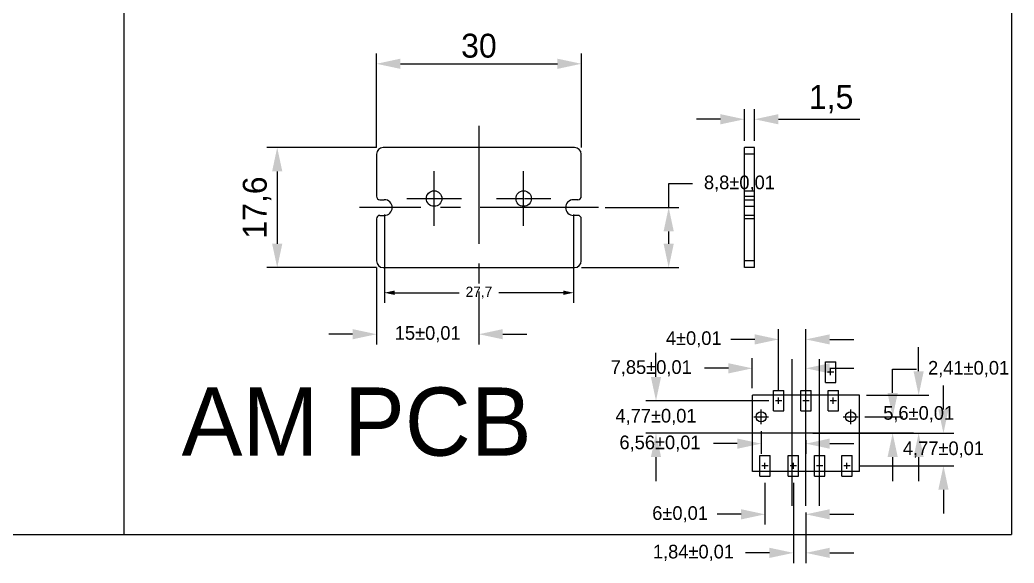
# Model space of a CAD drawing. Header units: millimetres. Extents: x 3763 to 4275, y 308 to 477.
# Drawn here: x 4019.8 to 4165.4, y 308 to 387.6 of the extents above; entities that cross this region are included whole.
import ezdxf

# ---------------------------------------------------------------- set-up
doc = ezdxf.new("R2010")
doc.units = ezdxf.units.MM
doc.header["$LTSCALE"] = 23.1
doc.header["$PDMODE"] = 3
doc.header["$PDSIZE"] = 8
doc.linetypes.add('CENTER2', pattern=[1.125, 0.75, -0.125, 0.125, -0.125])
doc.linetypes.add('HIDDEN', pattern=[0.2, 0.1, -0.1])
doc.layers.get('0').update_dxf_attribs({"linetype": 'CONTINUOUS'})
doc.layers.get('DEFPOINTS').update_dxf_attribs({"linetype": 'CONTINUOUS'})
doc.layers.add('02___PRT_ALL_AXES', color=7, linetype='CONTINUOUS')
doc.styles.get("Standard").update_dxf_attribs({"font": ''})
doc.styles.get('Standard').set_extended_font_data('Isonorm LT Regular')
doc.dimstyles.new('DIMSTYLE_1', dxfattribs={"dimtxt": 3.5, "dimasz": 3.5, "dimexe": 1.5, "dimexo": 1, "dimgap": 0.875, "dimtad": 1, "dimtxsty": 'Standard', "dimblk": '_FILLED', "dimblk1": '_FILLED', "dimblk2": '_FILLED', "dimcen": 0.09, "dimazin": 2, "dimtp": 0.01, "dimtm": 0.01, "dimtfac": 1, "dimtofl": 0, "dimtmove": 0, "dimatfit": 3, "dimldrblk": '_FILLED', "dimfxl": 1, "dimtolj": 1, "dimarcsym": 0})
doc.dimstyles.get("Standard").update_dxf_attribs({"dimtxt": 3.5, "dimasz": 3.5, "dimexe": 1.5, "dimexo": 1, "dimtad": 1, "dimtxsty": 'Standard', "dimblk": '_FILLED', "dimblk1": '_FILLED', "dimblk2": '_FILLED', "dimcen": 0.09, "dimazin": 2, "dimtol": 1, "dimtp": 0.01, "dimtm": 0.01, "dimtfac": 1, "dimtofl": 0, "dimtmove": 0, "dimatfit": 3, "dimldrblk": '_FILLED', "dimfxl": 1, "dimtolj": 1, "dimarcsym": 0})

# ---------------------------------------------------------------- blocks, each defined once
blk = doc.blocks.new('*U15')
at = {"color": 0, "linetype": 'CENTER2', "transparency": 16777216}
blk.add_line((17.5, 0), (-17.5, 0), dxfattribs=at)
blk = doc.blocks.new('*U16')
at = {"color": 0, "linetype": 'CENTER2', "transparency": 16777216}
blk.add_line((0, 16.71), (0, -6.57), dxfattribs=at)
blk = doc.blocks.new('*U17')
at = {"color": 0, "linetype": 'CENTER2', "transparency": 16777216}
for p, q in [((0, 0.1), (0, 4)), ((-4, 0), (-0.1, 0)), ((0.1, 0), (4, 0)), ((0, -4), (0, -0.1))]:
    blk.add_line(p, q, dxfattribs=at)
at = {"color": 0, "linetype": 'Continuous', "transparency": 16777216}
for p, q in [((-0.05, 0), (0.05, 0)), ((0, -0.05), (0, 0.05))]:
    blk.add_line(p, q, dxfattribs=at)
blk = doc.blocks.new('*U18')
at = {"color": 0, "linetype": 'CENTER2', "transparency": 16777216}
for p, q in [((0, 0.1), (0, 4)), ((-4, 0), (-0.1, 0)), ((0.1, 0), (4, 0)), ((0, -4), (0, -0.1))]:
    blk.add_line(p, q, dxfattribs=at)
at = {"color": 0, "linetype": 'Continuous', "transparency": 16777216}
for p, q in [((-0.05, 0), (0.05, 0)), ((0, -0.05), (0, 0.05))]:
    blk.add_line(p, q, dxfattribs=at)
blk = doc.blocks.new('_FILLED')
at = {"color": 0, "linetype": 'ByBlock'}
blk.add_solid([(0, 0), (-1, 0.214), (-1, -0.214)], dxfattribs=at)
blk = doc.blocks.new('*D20')
at = {"color": 0, "linetype": 'Continuous', "lineweight": -2, "transparency": 16777216}
for p, q in [((4071.99, 368.94), (4071.99, 382.71)), ((4101.99, 368.94), (4101.99, 382.71)), ((4075.49, 381.21), (4098.49, 381.21))]:
    blk.add_line(p, q, dxfattribs=at)
at = {"layer": 'DEFPOINTS', "color": 0, "linetype": 'Continuous', "transparency": 16777216}
for p in [(4101.99, 381.21), (4071.99, 367.94), (4101.99, 367.94)]:
    blk.add_point(p, dxfattribs=at)
at = {"color": 0, "linetype": 'Continuous', "lineweight": -2, "transparency": 16777216, "xscale": 3.5, "yscale": 3.5, "zscale": 3.5, "rotation": 180}
blk.add_blockref('_FILLED', (4071.99, 381.21), dxfattribs=at)
at = {"color": 0, "linetype": 'Continuous', "lineweight": -2, "transparency": 16777216, "xscale": 3.5, "yscale": 3.5, "zscale": 3.5}
blk.add_blockref('_FILLED', (4101.99, 381.21), dxfattribs=at)
at = {"color": 0, "linetype": 'Continuous', "transparency": 16777216, "insert": (4086.99, 383.84), "char_height": 3.5, "attachment_point": 5}
blk.add_mtext('\\A1;30', dxfattribs=at)
blk = doc.blocks.new('*D19')
at = {"color": 0, "linetype": 'Continuous', "lineweight": -2, "transparency": 16777216}
for p, q in [((4071.99, 368.94), (4055.95, 368.94)), ((4057.45, 365.44), (4057.45, 354.84)), ((4071.99, 351.34), (4055.95, 351.34))]:
    blk.add_line(p, q, dxfattribs=at)
at = {"layer": 'DEFPOINTS', "color": 0, "linetype": 'Continuous', "transparency": 16777216}
for p in [(4072.99, 368.94), (4057.45, 351.34), (4072.99, 351.34)]:
    blk.add_point(p, dxfattribs=at)
at = {"color": 0, "linetype": 'Continuous', "lineweight": -2, "transparency": 16777216, "xscale": 3.5, "yscale": 3.5, "zscale": 3.5}
for p, rotation in [((4057.45, 368.94), 90), ((4057.45, 351.34), 270)]:
    blk.add_blockref('_FILLED', p, dxfattribs=dict(at, rotation=rotation))
at = {"color": 0, "linetype": 'Continuous', "transparency": 16777216, "insert": (4054.49, 360.14), "char_height": 3.5, "attachment_point": 5, "rotation": 90}
blk.add_mtext('\\A1;17,6', dxfattribs=at)
blk = doc.blocks.new('*D21')
at = {"color": 0, "linetype": 'Continuous', "lineweight": -2, "transparency": 16777216}
for p, q in [((4125.86, 369.94), (4125.86, 374.58)), ((4127.36, 369.94), (4127.36, 374.58)), ((4122.36, 373.08), (4118.86, 373.08)), ((4130.86, 373.08), (4142.78, 373.08))]:
    blk.add_line(p, q, dxfattribs=at)
at = {"layer": 'DEFPOINTS', "color": 0, "linetype": 'Continuous', "transparency": 16777216}
for p in [(4127.36, 373.08), (4125.86, 368.94), (4127.36, 368.94)]:
    blk.add_point(p, dxfattribs=at)
at = {"color": 0, "linetype": 'Continuous', "lineweight": -2, "transparency": 16777216, "xscale": 3.5, "yscale": 3.5, "zscale": 3.5}
blk.add_blockref('_FILLED', (4125.86, 373.08), dxfattribs=at)
at = {"color": 0, "linetype": 'Continuous', "lineweight": -2, "transparency": 16777216, "xscale": 3.5, "yscale": 3.5, "zscale": 3.5, "rotation": 180}
blk.add_blockref('_FILLED', (4127.36, 373.08), dxfattribs=at)
at = {"color": 0, "linetype": 'Continuous', "transparency": 16777216, "insert": (4138.57, 376.03), "char_height": 3.5, "attachment_point": 5}
blk.add_mtext('\\A1;1,5', dxfattribs=at)
blk = doc.blocks.new('*D65')
at = {"color": 3, "lineweight": -2, "transparency": 16777216}
for p, q in [((4112.92, 335.32), (4112.92, 338.82)), ((4129.43, 331.82), (4111.42, 331.82)), ((4126.03, 327.05), (4111.42, 327.05)), ((4112.92, 323.55), (4112.92, 320.05))]:
    blk.add_line(p, q, dxfattribs=at)
at = {"layer": 'DEFPOINTS', "color": 0, "transparency": 16777216}
for p in [(4112.92, 331.82), (4130.43, 331.82), (4127.03, 327.05)]:
    blk.add_point(p, dxfattribs=at)
at = {"color": 3, "lineweight": -2, "transparency": 16777216, "xscale": 3.5, "yscale": 3.5, "zscale": 3.5}
for p, rotation in [((4112.92, 331.82), 270), ((4112.92, 327.05), 90)]:
    blk.add_blockref('_FILLED', p, dxfattribs=dict(at, rotation=rotation))
at = {"color": 6, "transparency": 16777216, "insert": (4112.92, 329.44), "char_height": 2, "attachment_point": 5}
blk.add_mtext('\\A1;4,77±0,01', dxfattribs=at)
blk = doc.blocks.new('*D66')
at = {"color": 3, "lineweight": -2, "transparency": 16777216}
for p, q in [((4130.88, 333.28), (4130.88, 342.31)), ((4134.88, 328.05), (4134.88, 342.31)), ((4127.38, 340.81), (4123.88, 340.81)), ((4138.38, 340.81), (4141.88, 340.81))]:
    blk.add_line(p, q, dxfattribs=at)
at = {"layer": 'DEFPOINTS', "color": 0, "transparency": 16777216}
for p in [(4130.88, 340.81), (4130.88, 332.28), (4134.88, 327.05)]:
    blk.add_point(p, dxfattribs=at)
at = {"color": 3, "lineweight": -2, "transparency": 16777216, "xscale": 3.5, "yscale": 3.5, "zscale": 3.5}
blk.add_blockref('_FILLED', (4130.88, 340.81), dxfattribs=at)
at = {"color": 3, "lineweight": -2, "transparency": 16777216, "xscale": 3.5, "yscale": 3.5, "zscale": 3.5, "rotation": 180}
blk.add_blockref('_FILLED', (4134.88, 340.81), dxfattribs=at)
at = {"color": 6, "transparency": 16777216, "insert": (4118.45, 340.81), "char_height": 2, "attachment_point": 5}
blk.add_mtext('\\A1;4±0,01', dxfattribs=at)
blk = doc.blocks.new('*D67')
at = {"color": 3, "lineweight": -2, "transparency": 16777216}
for p, q in [((4128.33, 327.38), (4128.33, 324.03)), ((4124.83, 325.53), (4121.33, 325.53)), ((4134.88, 326.05), (4134.88, 324.03)), ((4138.38, 325.53), (4141.88, 325.53))]:
    blk.add_line(p, q, dxfattribs=at)
at = {"layer": 'DEFPOINTS', "color": 0, "transparency": 16777216}
for p in [(4128.33, 328.38), (4134.88, 327.05), (4128.33, 325.53)]:
    blk.add_point(p, dxfattribs=at)
at = {"color": 3, "lineweight": -2, "transparency": 16777216, "xscale": 3.5, "yscale": 3.5, "zscale": 3.5}
blk.add_blockref('_FILLED', (4128.33, 325.53), dxfattribs=at)
at = {"color": 3, "lineweight": -2, "transparency": 16777216, "xscale": 3.5, "yscale": 3.5, "zscale": 3.5, "rotation": 180}
blk.add_blockref('_FILLED', (4134.88, 325.53), dxfattribs=at)
at = {"color": 6, "transparency": 16777216, "insert": (4113.51, 325.53), "char_height": 2, "attachment_point": 5}
blk.add_mtext('\\A1;6,56±0,01', dxfattribs=at)
blk = doc.blocks.new('*D68')
at = {"color": 3, "lineweight": -2, "transparency": 16777216}
for p, q in [((4147.58, 332.96), (4147.58, 336.46)), ((4147.58, 336.46), (4151.08, 336.46)), ((4143.52, 329.46), (4149.08, 329.46)), ((4135.88, 327.05), (4149.08, 327.05)), ((4147.58, 323.55), (4147.58, 320.05))]:
    blk.add_line(p, q, dxfattribs=at)
at = {"layer": 'DEFPOINTS', "color": 0, "transparency": 16777216}
for p in [(4142.52, 329.46), (4147.58, 329.46), (4134.88, 327.05)]:
    blk.add_point(p, dxfattribs=at)
at = {"color": 3, "lineweight": -2, "transparency": 16777216, "xscale": 3.5, "yscale": 3.5, "zscale": 3.5}
for p, rotation in [((4147.58, 329.46), 270), ((4147.58, 327.05), 90)]:
    blk.add_blockref('_FILLED', p, dxfattribs=dict(at, rotation=rotation))
at = {"color": 6, "transparency": 16777216, "insert": (4158.7, 336.46), "char_height": 2, "attachment_point": 5}
blk.add_mtext('\\A1;2,41±0,01', dxfattribs=at)
blk = doc.blocks.new('*D69')
at = {"color": 3, "lineweight": -2, "transparency": 16777216}
for p, q in [((4133.04, 319.78), (4133.04, 308.02)), ((4134.88, 315.42), (4134.88, 308.02)), ((4129.54, 309.52), (4126.04, 309.52)), ((4138.38, 309.52), (4141.88, 309.52))]:
    blk.add_line(p, q, dxfattribs=at)
at = {"layer": 'DEFPOINTS', "color": 0, "transparency": 16777216}
for p in [(4133.04, 320.78), (4134.88, 316.42), (4133.04, 309.52)]:
    blk.add_point(p, dxfattribs=at)
at = {"color": 3, "lineweight": -2, "transparency": 16777216, "xscale": 3.5, "yscale": 3.5, "zscale": 3.5}
blk.add_blockref('_FILLED', (4133.04, 309.52), dxfattribs=at)
at = {"color": 3, "lineweight": -2, "transparency": 16777216, "xscale": 3.5, "yscale": 3.5, "zscale": 3.5, "rotation": 180}
blk.add_blockref('_FILLED', (4134.88, 309.52), dxfattribs=at)
at = {"color": 6, "transparency": 16777216, "insert": (4118.41, 309.52), "char_height": 2, "attachment_point": 5}
blk.add_mtext('\\A1;1,84±0,01', dxfattribs=at)
blk = doc.blocks.new('*D70')
at = {"color": 3, "lineweight": -2, "transparency": 16777216}
for p, q in [((4128.88, 319.78), (4128.88, 313.67)), ((4125.38, 315.17), (4121.88, 315.17)), ((4134.88, 315.42), (4134.88, 313.67)), ((4138.38, 315.17), (4141.88, 315.17))]:
    blk.add_line(p, q, dxfattribs=at)
at = {"layer": 'DEFPOINTS', "color": 0, "transparency": 16777216}
for p in [(4128.88, 320.78), (4134.88, 316.42), (4128.88, 315.17)]:
    blk.add_point(p, dxfattribs=at)
at = {"color": 3, "lineweight": -2, "transparency": 16777216, "xscale": 3.5, "yscale": 3.5, "zscale": 3.5}
blk.add_blockref('_FILLED', (4128.88, 315.17), dxfattribs=at)
at = {"color": 3, "lineweight": -2, "transparency": 16777216, "xscale": 3.5, "yscale": 3.5, "zscale": 3.5, "rotation": 180}
blk.add_blockref('_FILLED', (4134.88, 315.17), dxfattribs=at)
at = {"color": 6, "transparency": 16777216, "insert": (4116.45, 315.17), "char_height": 2, "attachment_point": 5}
blk.add_mtext('\\A1;6±0,01', dxfattribs=at)
blk = doc.blocks.new('*D71')
at = {"color": 3, "lineweight": -2, "transparency": 16777216}
for p, q in [((4155.02, 330.55), (4155.02, 334.05)), ((4143.73, 327.05), (4156.52, 327.05)), ((4142.63, 322.28), (4156.52, 322.28)), ((4155.02, 318.78), (4155.02, 315.28))]:
    blk.add_line(p, q, dxfattribs=at)
at = {"layer": 'DEFPOINTS', "color": 0, "transparency": 16777216}
for p in [(4142.73, 327.05), (4141.63, 322.28), (4155.02, 322.28)]:
    blk.add_point(p, dxfattribs=at)
at = {"color": 3, "lineweight": -2, "transparency": 16777216, "xscale": 3.5, "yscale": 3.5, "zscale": 3.5}
for p, rotation in [((4155.02, 327.05), 270), ((4155.02, 322.28), 90)]:
    blk.add_blockref('_FILLED', p, dxfattribs=dict(at, rotation=rotation))
at = {"color": 6, "transparency": 16777216, "insert": (4155.02, 324.67), "char_height": 2, "attachment_point": 5}
blk.add_mtext('\\A1;4,77±0,01', dxfattribs=at)
blk = doc.blocks.new('*D72')
at = {"color": 3, "lineweight": -2, "transparency": 16777216}
for p, q in [((4127.03, 333.65), (4127.03, 338.07)), ((4134.88, 328.05), (4134.88, 338.07)), ((4123.53, 336.57), (4120.03, 336.57)), ((4138.38, 336.57), (4141.88, 336.57))]:
    blk.add_line(p, q, dxfattribs=at)
at = {"layer": 'DEFPOINTS', "color": 0, "transparency": 16777216}
for p in [(4127.03, 336.57), (4127.03, 332.65), (4134.88, 327.05)]:
    blk.add_point(p, dxfattribs=at)
at = {"color": 3, "lineweight": -2, "transparency": 16777216, "xscale": 3.5, "yscale": 3.5, "zscale": 3.5}
blk.add_blockref('_FILLED', (4127.03, 336.57), dxfattribs=at)
at = {"color": 3, "lineweight": -2, "transparency": 16777216, "xscale": 3.5, "yscale": 3.5, "zscale": 3.5, "rotation": 180}
blk.add_blockref('_FILLED', (4134.88, 336.57), dxfattribs=at)
at = {"color": 6, "transparency": 16777216, "insert": (4112.22, 336.57), "char_height": 2, "attachment_point": 5}
blk.add_mtext('\\A1;7,85±0,01', dxfattribs=at)
blk = doc.blocks.new('*D73')
at = {"color": 3, "lineweight": -2, "transparency": 16777216}
for p, q in [((4151.39, 336.15), (4151.39, 339.65)), ((4143.73, 332.65), (4152.89, 332.65)), ((4143.73, 327.05), (4152.89, 327.05)), ((4151.39, 323.55), (4151.39, 320.05))]:
    blk.add_line(p, q, dxfattribs=at)
at = {"layer": 'DEFPOINTS', "color": 0, "transparency": 16777216}
for p in [(4142.73, 332.65), (4151.39, 332.65), (4142.73, 327.05)]:
    blk.add_point(p, dxfattribs=at)
at = {"color": 3, "lineweight": -2, "transparency": 16777216, "xscale": 3.5, "yscale": 3.5, "zscale": 3.5}
for p, rotation in [((4151.39, 332.65), 270), ((4151.39, 327.05), 90)]:
    blk.add_blockref('_FILLED', p, dxfattribs=dict(at, rotation=rotation))
at = {"color": 6, "transparency": 16777216, "insert": (4151.39, 329.85), "char_height": 2, "attachment_point": 5}
blk.add_mtext('\\A1;5,6±0,01', dxfattribs=at)
blk = doc.blocks.new('*D81')
at = {"color": 3, "lineweight": -2, "transparency": 16777216}
for p, q in [((4071.99, 351.34), (4071.99, 340.07)), ((4086.99, 347.84), (4086.99, 340.07)), ((4068.49, 341.57), (4064.99, 341.57)), ((4090.49, 341.57), (4093.99, 341.57))]:
    blk.add_line(p, q, dxfattribs=at)
at = {"layer": 'DEFPOINTS', "color": 0, "transparency": 16777216}
for p in [(4071.99, 352.34), (4086.99, 348.84), (4086.99, 341.57)]:
    blk.add_point(p, dxfattribs=at)
at = {"color": 3, "lineweight": -2, "transparency": 16777216, "xscale": 3.5, "yscale": 3.5, "zscale": 3.5}
blk.add_blockref('_FILLED', (4071.99, 341.57), dxfattribs=at)
at = {"color": 3, "lineweight": -2, "transparency": 16777216, "xscale": 3.5, "yscale": 3.5, "zscale": 3.5, "rotation": 180}
blk.add_blockref('_FILLED', (4086.99, 341.57), dxfattribs=at)
at = {"color": 6, "transparency": 16777216, "insert": (4079.49, 341.57), "char_height": 2, "attachment_point": 5}
blk.add_mtext('\\A1;15±0,01', dxfattribs=at)
blk = doc.blocks.new('*D82')
at = {"color": 3, "lineweight": -2, "transparency": 16777216}
for p, q in [((4114.78, 360.14), (4114.78, 363.64)), ((4114.78, 363.64), (4118.28, 363.64)), ((4105.49, 360.14), (4116.28, 360.14)), ((4114.78, 354.84), (4114.78, 356.64)), ((4101.99, 351.34), (4116.28, 351.34))]:
    blk.add_line(p, q, dxfattribs=at)
at = {"layer": 'DEFPOINTS', "color": 0, "transparency": 16777216}
for p in [(4104.49, 360.14), (4114.78, 360.14), (4100.99, 351.34)]:
    blk.add_point(p, dxfattribs=at)
at = {"color": 3, "lineweight": -2, "transparency": 16777216, "xscale": 3.5, "yscale": 3.5, "zscale": 3.5}
for p, rotation in [((4114.78, 360.14), 90), ((4114.78, 351.34), 270)]:
    blk.add_blockref('_FILLED', p, dxfattribs=dict(at, rotation=rotation))
at = {"color": 6, "transparency": 16777216, "insert": (4125.14, 363.64), "char_height": 2, "attachment_point": 5}
blk.add_mtext('\\A1;8,8±0,01', dxfattribs=at)
blk = doc.blocks.new('*D93')
at = {"color": 3, "lineweight": -2, "transparency": 16777216}
for p, q in [((4073.14, 359.14), (4073.14, 346.15)), ((4100.84, 359.14), (4100.84, 346.15)), ((4074.64, 347.65), (4084.08, 347.65)), ((4099.34, 347.65), (4089.9, 347.65))]:
    blk.add_line(p, q, dxfattribs=at)
at = {"layer": 'DEFPOINTS', "color": 0, "transparency": 16777216}
for p in [(4073.14, 360.14), (4100.84, 360.14), (4100.84, 347.65)]:
    blk.add_point(p, dxfattribs=at)
at = {"color": 3, "lineweight": -2, "transparency": 16777216, "xscale": 1.5, "yscale": 1.5, "zscale": 1.5, "rotation": 180}
blk.add_blockref('_FILLED', (4073.14, 347.65), dxfattribs=at)
at = {"color": 3, "lineweight": -2, "transparency": 16777216, "xscale": 1.5, "yscale": 1.5, "zscale": 1.5}
blk.add_blockref('_FILLED', (4100.84, 347.65), dxfattribs=at)
at = {"color": 6, "transparency": 16777216, "insert": (4086.99, 347.65), "char_height": 1.5, "attachment_point": 5}
blk.add_mtext('\\A1;27,7', dxfattribs=at)

msp = doc.modelspace()

# ---------------------------------------------------------------- linework, layer by layer
for p, q in [((4034.9853, 411.4), (4034.9853, 312.1958)), ((4164.9725, 411.4), (4164.9725, 312.1958)), ((4132.8822, 316.4212), (4132.8822, 337.8911)), ((4134.8822, 316.4212), (4134.8822, 337.8911)), ((4136.8822, 316.4212), (4136.8822, 337.8911)), ((4137.7376, 334.5168), (4137.7376, 337.5168)), ((4137.7376, 337.5168), (4139.2376, 337.5168)), ((4138.4876, 335.5621), (4138.4876, 336.4715)), ((4139.2376, 334.5168), (4139.2376, 337.5168)), ((4138.9423, 336.0168), (4138.033, 336.0168)), ((4137.7376, 334.5168), (4139.2376, 334.5168)), ((4127.0322, 321.4549), (4127.0322, 332.6549)), ((4142.7322, 332.6549), (4127.0322, 332.6549)), ((4130.1322, 333.3249), (4131.6322, 333.3249)), ((4130.1322, 330.3249), (4130.1322, 333.3249)), ((4130.8822, 331.3702), (4130.8822, 332.2796)), ((4131.6322, 330.3249), (4131.6322, 333.3249)), ((4134.1322, 333.3249), (4135.6322, 333.3249)), ((4134.1322, 330.3249), (4134.1322, 333.3249)), ((4134.8822, 331.3702), (4134.8822, 332.2796)), ((4135.6322, 330.3249), (4135.6322, 333.3249)), ((4138.1322, 333.3249), (4139.6322, 333.3249)), ((4138.1322, 330.3249), (4138.1322, 333.3249)), ((4138.8822, 331.3702), (4138.8822, 332.2796)), ((4139.6322, 330.3249), (4139.6322, 333.3249)), ((4142.7322, 321.4549), (4142.7322, 332.6549)), ((4131.3368, 331.8249), (4130.4275, 331.8249)), ((4135.3368, 331.8249), (4134.4275, 331.8249)), ((4139.3368, 331.8249), (4138.4275, 331.8249)), ((4130.1322, 330.3249), (4131.6322, 330.3249)), ((4134.1322, 330.3249), (4135.6322, 330.3249)), ((4138.1322, 330.3249), (4139.6322, 330.3249)), ((4150.6347, 327.0549), (4115.4403, 327.0549)), ((4128.1322, 323.7849), (4129.6322, 323.7849)), ((4128.1322, 320.7849), (4128.1322, 323.7849)), ((4129.6322, 320.7849), (4129.6322, 323.7849)), ((4132.2875, 323.7849), (4133.7875, 323.7849)), ((4132.2875, 320.7849), (4132.2875, 323.7849)), ((4133.7875, 320.7849), (4133.7875, 323.7849)), ((4136.1322, 323.7849), (4137.6322, 323.7849)), ((4136.1322, 320.7849), (4136.1322, 323.7849)), ((4137.6322, 320.7849), (4137.6322, 323.7849)), ((4140.1322, 323.7849), (4141.6322, 323.7849)), ((4140.1322, 320.7849), (4140.1322, 323.7849)), ((4141.6322, 320.7849), (4141.6322, 323.7849)), ((4129.3368, 322.2849), (4128.4275, 322.2849)), ((4128.8822, 321.8302), (4128.8822, 322.7396)), ((4133.4922, 322.2849), (4132.5828, 322.2849)), ((4133.0375, 321.8302), (4133.0375, 322.7396)), ((4137.3368, 322.2849), (4136.4275, 322.2849)), ((4136.8822, 321.8302), (4136.8822, 322.7396)), ((4141.3368, 322.2849), (4140.4275, 322.2849)), ((4140.8822, 321.8302), (4140.8822, 322.7396)), ((4142.7322, 321.4549), (4127.0322, 321.4549)), ((4128.1322, 320.7849), (4129.6322, 320.7849)), ((4132.2875, 320.7849), (4133.7875, 320.7849)), ((4136.1322, 320.7849), (4137.6322, 320.7849)), ((4140.1322, 320.7849), (4141.6322, 320.7849)), ((3775.5649, 312.1958), (4164.9725, 312.1958))]:
    msp.add_line(p, q)
at = {"color": 7, "linetype": 'Continuous'}
for p, q in [((4100.986, 368.9422), (4072.986, 368.9422)), ((4125.864, 351.3422), (4125.864, 368.9422)), ((4127.364, 368.9422), (4125.864, 368.9422)), ((4127.364, 351.3422), (4127.364, 368.9422)), ((4071.986, 367.9422), (4071.986, 361.7922)), ((4101.986, 361.7922), (4101.986, 367.9422)), ((4127.364, 367.9422), (4125.864, 367.9422)), ((4072.486, 361.2922), (4073.136, 361.2922)), ((4101.486, 361.2922), (4100.836, 361.2922)), ((4125.864, 361.7922), (4127.364, 361.7922)), ((4125.864, 361.2922), (4127.364, 361.2922)), ((4071.986, 358.4922), (4071.986, 352.3422)), ((4072.486, 358.9922), (4073.136, 358.9922)), ((4101.486, 358.9922), (4100.836, 358.9922)), ((4101.986, 352.3422), (4101.986, 358.4922)), ((4127.364, 358.9922), (4125.864, 358.9922)), ((4127.364, 358.4922), (4125.864, 358.4922)), ((4072.986, 351.3422), (4100.986, 351.3422)), ((4127.364, 352.3422), (4125.864, 352.3422)), ((4127.364, 351.3422), (4125.864, 351.3422))]:
    msp.add_line(p, q, dxfattribs=at)
at = {"color": 242, "linetype": 'CENTER2', "true_color": 0xcd2027}
for p, q in [((4128.3272, 329.5649), (4128.3272, 330.5507)), ((4141.4372, 329.5649), (4141.4372, 330.5507)), ((4127.2414, 329.4649), (4128.2272, 329.4649)), ((4128.3272, 328.3792), (4128.3272, 329.3649)), ((4128.4272, 329.4649), (4129.4129, 329.4649)), ((4140.3514, 329.4649), (4141.3372, 329.4649)), ((4141.4372, 328.3792), (4141.4372, 329.3649)), ((4141.5372, 329.4649), (4142.5229, 329.4649))]:
    msp.add_line(p, q, dxfattribs=at)
at = {"color": 242, "linetype": 'Continuous', "true_color": 0xcd2027}
for p, q in [((4128.2772, 329.4649), (4128.3772, 329.4649)), ((4128.3272, 329.4149), (4128.3272, 329.5149)), ((4141.3872, 329.4649), (4141.4872, 329.4649)), ((4141.4372, 329.4149), (4141.4372, 329.5149))]:
    msp.add_line(p, q, dxfattribs=at)
for centre in [(4128.3272, 329.4649), (4141.4372, 329.4649)]:
    msp.add_circle(centre, 0.75)
at = {"color": 7, "linetype": 'Continuous'}
for centre, radius, start, end in [((4072.986, 367.9422), 1, 90, 180), ((4100.986, 367.9422), 1, 0, 90), ((4072.486, 361.7922), 0.5, 180, 270), ((4073.136, 360.1422), 1.15, 270, 90), ((4100.836, 360.1422), 1.15, 90, 270), ((4101.486, 361.7922), 0.5, 270, 0), ((4072.486, 358.4922), 0.5, 90, 180), ((4101.486, 358.4922), 0.5, 0, 90), ((4072.986, 352.3422), 1, 180, 270), ((4100.986, 352.3422), 1, 270, 0)]:
    msp.add_arc(centre, radius, start, end, dxfattribs=at)
at = {"layer": '02___PRT_ALL_AXES', "color": 8, "linetype": 'HIDDEN'}
for p, q in [((4125.864, 360.3172), (4125.864, 362.5872)), ((4125.864, 362.5872), (4127.364, 362.5872)), ((4125.864, 360.3172), (4127.364, 360.3172))]:
    msp.add_line(p, q, dxfattribs=at)
at = {"layer": '02___PRT_ALL_AXES', "color": 7, "linetype": 'Continuous'}
for centre in [(4080.431, 361.4522), (4093.541, 361.4522)]:
    msp.add_circle(centre, 1.135, dxfattribs=at)

# ---------------------------------------------------------------- block references
at = {"color": 242, "linetype": 'CENTER2', "true_color": 0xcd2027}
for name, p in [('*U16', (4086.986, 355.4172)), ('*U17', (4080.431, 361.4522)), ('*U18', (4093.541, 361.4522)), ('*U15', (4086.986, 360.1422))]:
    msp.add_blockref(name, p, dxfattribs=at)

# ---------------------------------------------------------------- texts
at = {"color": 2, "insert": (4043.4458, 333.7662), "char_height": 10, "attachment_point": 1}
msp.add_mtext_dynamic_manual_height_columns('AM PCB', width=204.692385, gutter_width=1, heights=[69.9988], dxfattribs=at)

# ---------------------------------------------------------------- dimensions: what is measured, and where the dimension line sits
at = {"color": 2, "linetype": 'Continuous'}
for base, p1, p2, picture, middle in [((4101.986, 381.211), (4071.986, 367.9422), (4101.986, 367.9422), '*D20', (4086.986, 383.836)), ((4127.364, 373.0755), (4125.864, 368.9422), (4127.364, 368.9422), '*D21', (4138.5723, 376.0338))]:
    dim = msp.add_linear_dim(base=base, p1=p1, p2=p2, dimstyle='DIMSTYLE_1', dxfattribs=at)
    dim.commit()
    dim.dimension.update_dxf_attribs({"geometry": picture, "text_midpoint": middle})
dim = msp.add_linear_dim(base=(4057.4487, 351.3422), p1=(4072.986, 368.9422), p2=(4072.986, 351.3422), angle=90, dimstyle='DIMSTYLE_1', dxfattribs=at)
dim.commit()
dim.dimension.update_dxf_attribs({"geometry": '*D19', "text_midpoint": (4054.4904, 360.1422)})
for base, p1, p2, picture, middle in [((4114.7796, 360.1422), (4100.986, 351.3422), (4104.486, 360.1422), '*D82', (4125.1427, 363.6422)), ((4151.3897, 332.6549), (4142.7322, 327.0549), (4142.7322, 332.6549), '*D73', (4151.3897, 329.8549)), ((4112.9179, 331.8249), (4127.0322, 327.0549), (4130.4275, 331.8249), '*D65', (4112.9179, 329.4399)), ((4147.578, 329.4649), (4134.8822, 327.0549), (4142.5229, 329.4649), '*D68', (4158.703, 336.4649)), ((4155.0202, 322.2849), (4142.7322, 327.0549), (4141.6322, 322.2849), '*D71', (4155.0202, 324.6699))]:
    dim = msp.add_linear_dim(base=base, p1=p1, p2=p2, angle=90, dimstyle='Standard', override={"dimtxt": 2, "dimtad": 0, "dimtih": 1, "dimtoh": 1, "dimcen": 3.78, "dimclrd": 3, "dimclre": 3, "dimclrt": 6, "dimadec": 0, "dimazin": 0, "dimtzin": 0})
    dim.commit()
    dim.dimension.update_dxf_attribs({"geometry": picture, "text_midpoint": middle})
for base, p1, p2, override, picture, middle in [((4100.836, 347.6523), (4073.136, 360.1422), (4100.836, 360.1422), {"dimtxt": 1.5, "dimasz": 1.5, "dimtad": 0, "dimtih": 1, "dimtoh": 1, "dimcen": 3.78, "dimclrd": 3, "dimclre": 3, "dimclrt": 6, "dimadec": 0, "dimazin": 0, "dimtol": 0, "dimtp": 0, "dimtm": 0, "dimtdec": 0, "dimtzin": 0}, '*D93', (4086.986, 347.6523)), ((4086.986, 341.5687), (4071.986, 352.3422), (4086.986, 348.8422), {"dimtxt": 2, "dimtad": 0, "dimtih": 1, "dimtoh": 1, "dimcen": 3.78, "dimclrd": 3, "dimclre": 3, "dimclrt": 6, "dimadec": 0, "dimazin": 0, "dimtzin": 0}, '*D81', (4079.486, 341.5687)), ((4130.8822, 340.806), (4134.8822, 327.0549), (4130.8822, 332.2796), {"dimtxt": 2, "dimtad": 0, "dimtih": 1, "dimtoh": 1, "dimcen": 3.78, "dimclrd": 3, "dimclre": 3, "dimclrt": 6, "dimadec": 0, "dimazin": 0, "dimtzin": 0}, '*D66', (4118.4476, 340.806)), ((4127.0322, 336.5741), (4134.8822, 327.0549), (4127.0322, 332.6549), {"dimtxt": 2, "dimtad": 0, "dimtih": 1, "dimtoh": 1, "dimcen": 3.78, "dimclrd": 3, "dimclre": 3, "dimclrt": 6, "dimadec": 0, "dimazin": 0, "dimtzin": 0}, '*D72', (4112.2167, 336.5741)), ((4128.3271683727, 325.5275429462), (4134.8821683727, 327.0549210735), (4128.3271683727, 328.3791835825), {"dimtxt": 2, "dimtad": 0, "dimtih": 1, "dimtoh": 1, "dimcen": 3.78, "dimclrd": 3, "dimclre": 3, "dimclrt": 6, "dimadec": 0, "dimazin": 0, "dimtzin": 0}, '*D67', (4113.5116921822, 325.5275429462)), ((4128.8822, 315.165), (4134.8822, 316.4212), (4128.8822, 320.7849), {"dimtxt": 2, "dimtad": 0, "dimtih": 1, "dimtoh": 1, "dimcen": 3.78, "dimclrd": 3, "dimclre": 3, "dimclrt": 6, "dimadec": 0, "dimazin": 0, "dimtzin": 0}, '*D70', (4116.4476, 315.165)), ((4133.0375, 309.5154), (4134.8822, 316.4212), (4133.0375, 320.7849), {"dimtxt": 2, "dimtad": 0, "dimtih": 1, "dimtoh": 1, "dimcen": 3.78, "dimclrd": 3, "dimclre": 3, "dimclrt": 6, "dimadec": 0, "dimazin": 0, "dimtzin": 0}, '*D69', (4118.4125, 309.5154))]:
    dim = msp.add_linear_dim(base=base, p1=p1, p2=p2, dimstyle='Standard', override=override)
    dim.commit()
    dim.dimension.update_dxf_attribs({"geometry": picture, "text_midpoint": middle})

doc.saveas('drawing.dxf')
